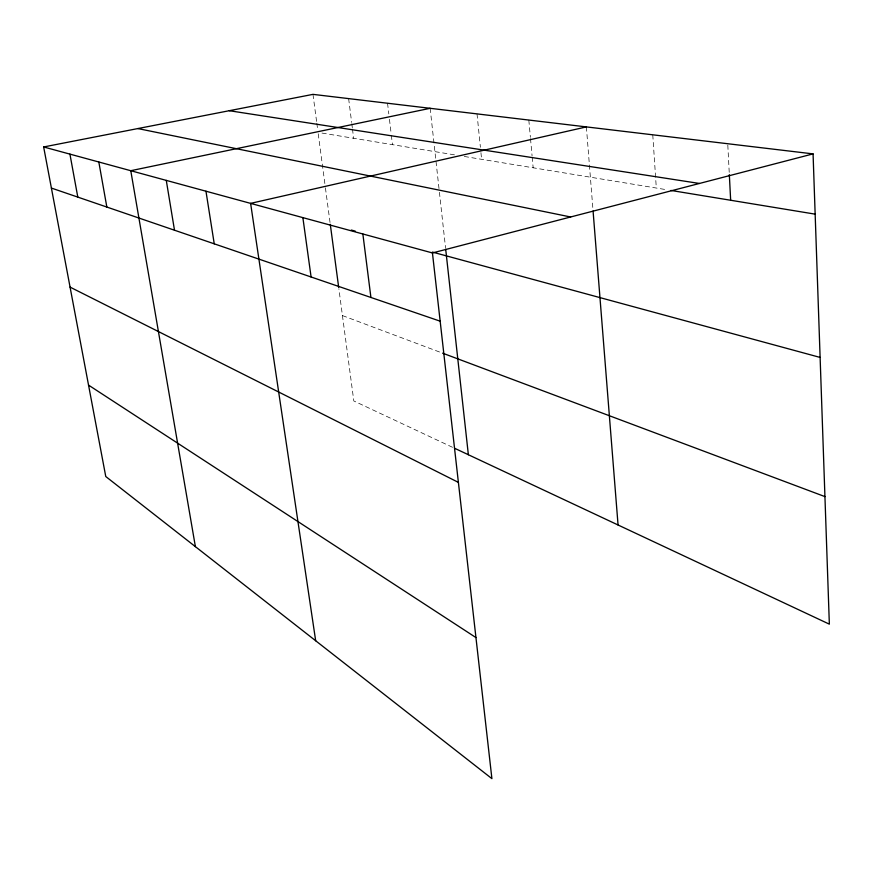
<?xml version="1.0" encoding="UTF-8"?>
<svg xmlns="http://www.w3.org/2000/svg" width="873" height="873" viewBox="0 0 873 873"><rect width="100%" height="100%" fill="white"/><g stroke="black" fill="none" stroke-linecap="round" stroke-linejoin="round"><path stroke-width="0.65" stroke-dasharray="4.37 3.27" d="M321.995 133.067L454.942 154.925M464.272 156.463L666.928 189.779M342.445 315.579L441.334 352.681M452.53 447.303L353.816 400.969L338.866 288.745M312.971 94.36L316.648 121.925M316.823 123.235L317.696 129.793M318.219 133.776L325.247 186.495M325.422 187.837L330.289 224.339M348.633 98.605L351.644 122.406M351.808 123.726L352.31 127.698M352.474 129.018L353.641 138.272M387.547 103.232L388.812 113.927M389.445 119.274L391.191 133.962M391.344 135.304L392.457 144.656M430.149 108.307L439.261 190.903M439.414 192.256L445.536 247.768M477.018 113.883L480.401 147.286M480.936 152.633L481.612 159.312M528.82 120.048L530.391 137.29M530.511 138.611L532.072 155.852M532.203 157.173L533.163 167.791M586.372 126.901L592.963 209.662M652.764 134.802L656.31 188.033M727.809 145.071L729.271 173.334"/><path stroke-width="1.31" d="M432.441 252.952L491.903 778.64L105.764 476.516L43.65 146.959L432.441 252.952L813.069 153.888L829.35 624.162L454.964 448.438M586.372 126.901L250.616 203.376L315.677 640.76M430.149 108.307L130.775 170.704L195.388 546.64M43.65 146.959L312.971 94.36L813.069 153.888M229.272 110.707L699.448 183.461M670.911 190.434L815.153 214.147M137.858 128.56L570.636 216.984M351.284 230.046L355.224 231.116M432.386 252.079L820.118 357.428M51.398 188.066L440.156 321.177M442.6 353.161L824.93 496.606M70.069 287.119L458.39 482.387M88.533 385.113L475.949 637.574M69.927 154.117L77.806 197.112M98.824 161.996L106.844 207.054M166.274 180.384L174.502 230.221M205.963 191.209L214.245 243.829M302.866 217.628L311.094 276.992M330.289 224.339L338.691 287.403M362.862 233.986L370.916 297.475M445.688 249.132L468.365 454.735M593.073 211.015L618.062 524.989M729.337 174.687L730.657 200.255"/></g></svg>
